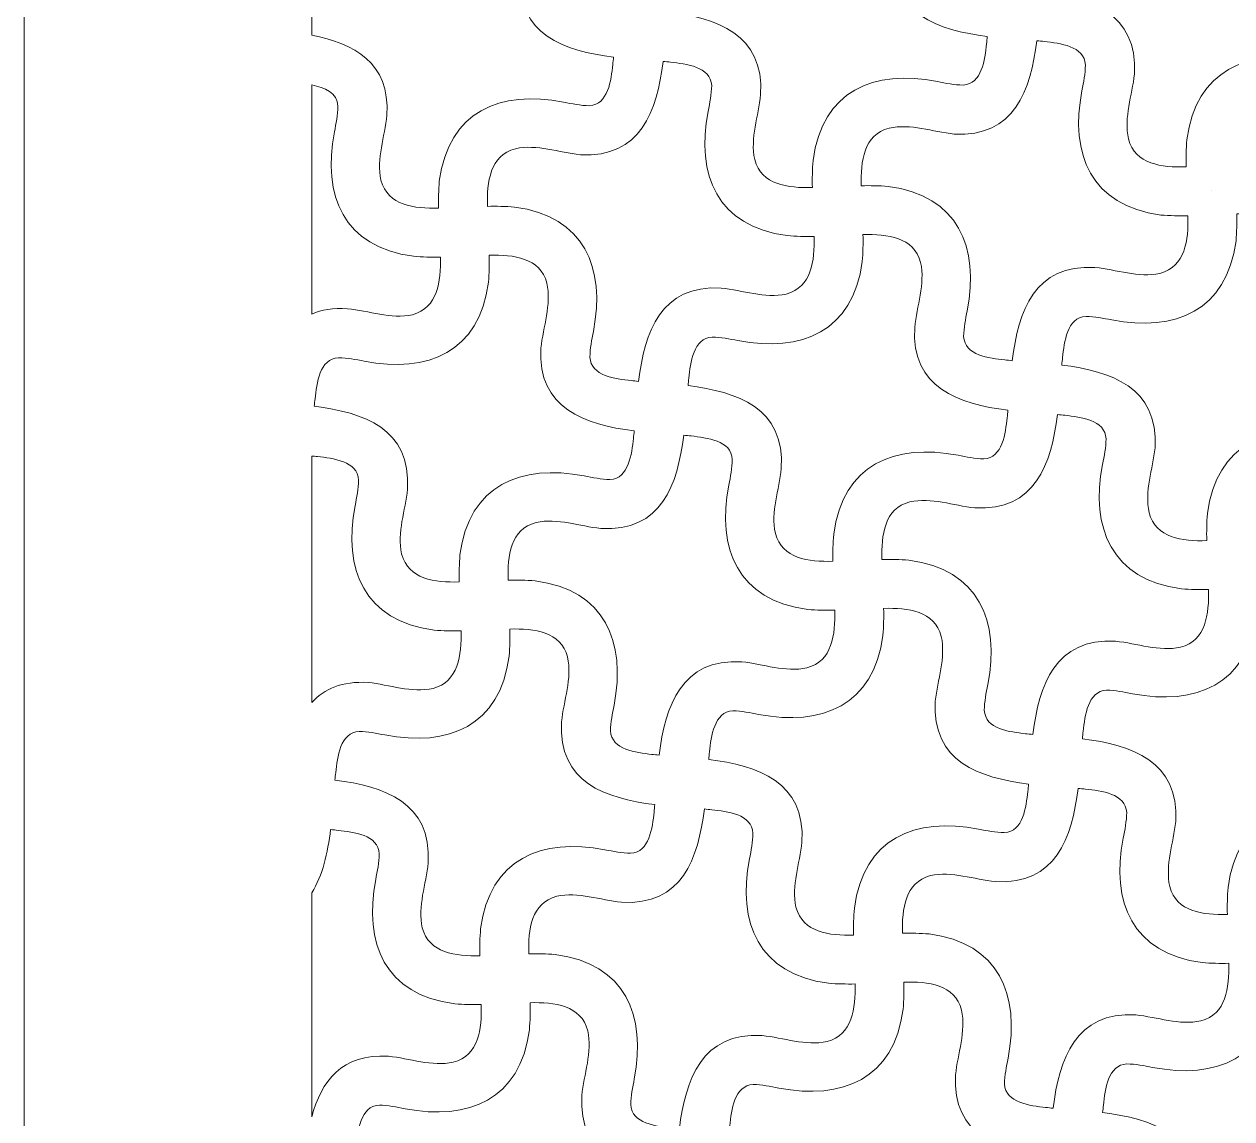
# Model space of a CAD drawing. Header units: centimetres. Extents: x -9.1 to 8.1, y -13.8 to 13.3.
# Drawn here: x 0.664 to 4.285, y -0.747 to 2.534 of the extents above; entities that cross this region are included whole.
import ezdxf

# ---------------------------------------------------------------- set-up
doc = ezdxf.new("R2010")
doc.units = ezdxf.units.CM
doc.header["$MEASUREMENT"] = 0
doc.layers.add('layer 1', color=7, linetype='Continuous')

msp = doc.modelspace()

# ---------------------------------------------------------------- linework, layer by layer
at = {"layer": 'layer 1', "color": 242, "lineweight": 9}
for points, knots in [([(8.05355, 13.32705), (5.59045, 13.32705), (3.12736, 13.32705), (0.66426, 13.32705), (0.66426, 13.32705), (0.66426, 5.09483), (0.66426, -3.13739), (0.66426, -11.36961), (0.66426, -11.36961), (0.66428, -11.36961), (0.6643, -11.36961), (0.66432, -11.36961), (0.66432, -11.36961), (0.66432, -12.16875), (0.66432, -12.96789), (0.66432, -13.76703), (0.66432, -13.76703), (0.95168, -13.76703), (1.23904, -13.76703), (1.5264, -13.76703), (1.5264, -13.76703), (1.5264, -13.64388), (1.5264, -13.52072), (1.5264, -13.39756), (1.5264, -13.39756), (1.83037, -13.39756), (2.13434, -13.39756), (2.4383, -13.39756), (2.4383, -13.39756), (2.4383, -13.15691), (2.4383, -12.91625), (2.4383, -12.67559), (2.4383, -12.67559), (2.56127, -12.67314), (2.68425, -12.67069), (2.80722, -12.66823), (2.80722, -12.66823), (2.82906, -12.7305), (2.85767, -12.78451), (2.90519, -12.83217), (2.90519, -12.83217), (2.95171, -12.87884), (2.99979, -12.90769), (3.05627, -12.92082), (3.05627, -12.92082), (3.13101, -12.9382), (3.20994, -12.93063), (3.26994, -12.87829), (3.26994, -12.87829), (3.328, -12.82762), (3.3615, -12.74648), (3.37354, -12.66908), (3.37354, -12.66908), (3.40789, -12.67255), (3.43711, -12.67175), (3.46467, -12.6678), (3.46467, -12.6678), (3.6022, -12.64812), (3.66716, -12.5611), (3.67877, -12.42988), (3.67877, -12.42988), (3.68161, -12.39772), (3.67935, -12.36598), (3.66914, -12.33803), (3.66914, -12.33803), (3.6713, -12.33857), (3.67346, -12.33911), (3.67562, -12.33965), (3.67562, -12.33965), (3.72415, -12.35643), (3.77268, -12.37321), (3.82121, -12.38999), (3.82121, -12.38999), (3.85033, -12.68736), (4.07996, -12.91889), (4.35894, -12.91889), (4.35894, -12.91889), (4.63791, -12.91889), (4.86755, -12.68736), (4.89667, -12.38999), (4.89667, -12.38999), (4.9452, -12.37321), (4.99373, -12.35643), (5.04226, -12.33965), (5.04226, -12.33965), (5.04442, -12.33911), (5.04658, -12.33857), (5.04874, -12.33803), (5.04874, -12.33803), (5.03852, -12.36598), (5.03626, -12.39772), (5.03911, -12.42988), (5.03911, -12.42988), (5.05072, -12.5611), (5.11567, -12.64812), (5.2532, -12.6678), (5.2532, -12.6678), (5.28076, -12.67175), (5.30998, -12.67255), (5.34433, -12.66908), (5.34433, -12.66908), (5.35637, -12.74648), (5.38987, -12.82762), (5.44794, -12.87829), (5.44794, -12.87829), (5.50794, -12.93063), (5.58687, -12.9382), (5.6616, -12.92082), (5.6616, -12.92082), (5.71808, -12.90769), (5.76616, -12.87884), (5.81269, -12.83217), (5.81269, -12.83217), (5.8602, -12.78451), (5.88881, -12.7305), (5.91065, -12.66823), (5.91065, -12.66823), (6.03363, -12.67069), (6.1566, -12.67314), (6.27958, -12.67559), (6.27958, -12.67559), (6.27958, -12.91625), (6.27958, -13.15691), (6.27958, -13.39756), (6.27958, -13.39756), (6.58354, -13.39756), (6.8875, -13.39756), (7.19147, -13.39756), (7.19147, -13.39756), (7.19147, -13.52072), (7.19147, -13.64388), (7.19147, -13.76703), (7.19147, -13.76703), (7.47883, -13.76703), (7.76619, -13.76703), (8.05355, -13.76703), (8.05355, -13.76703), (8.05355, -12.96789), (8.05355, -12.16875), (8.05355, -11.36961), (8.05355, -11.36961), (8.05355, -3.13739), (8.05355, 5.09483), (8.05355, 13.32705)], [0, 0, 0, 0, 0.027027, 0.027027, 0.027027, 0.027027, 0.0540541, 0.0540541, 0.0540541, 0.0540541, 0.0810811, 0.0810811, 0.0810811, 0.0810811, 0.1081081, 0.1081081, 0.1081081, 0.1081081, 0.1351351, 0.1351351, 0.1351351, 0.1351351, 0.1621622, 0.1621622, 0.1621622, 0.1621622, 0.1891892, 0.1891892, 0.1891892, 0.1891892, 0.2162162, 0.2162162, 0.2162162, 0.2162162, 0.2432432, 0.2432432, 0.2432432, 0.2432432, 0.2702703, 0.2702703, 0.2702703, 0.2702703, 0.2972973, 0.2972973, 0.2972973, 0.2972973, 0.3243243, 0.3243243, 0.3243243, 0.3243243, 0.3513514, 0.3513514, 0.3513514, 0.3513514, 0.3783784, 0.3783784, 0.3783784, 0.3783784, 0.4054054, 0.4054054, 0.4054054, 0.4054054, 0.4324324, 0.4324324, 0.4324324, 0.4324324, 0.4594595, 0.4594595, 0.4594595, 0.4594595, 0.4864865, 0.4864865, 0.4864865, 0.4864865, 0.5135135, 0.5135135, 0.5135135, 0.5135135, 0.5405405, 0.5405405, 0.5405405, 0.5405405, 0.5675676, 0.5675676, 0.5675676, 0.5675676, 0.5945946, 0.5945946, 0.5945946, 0.5945946, 0.6216216, 0.6216216, 0.6216216, 0.6216216, 0.6486486, 0.6486486, 0.6486486, 0.6486486, 0.6756757, 0.6756757, 0.6756757, 0.6756757, 0.7027027, 0.7027027, 0.7027027, 0.7027027, 0.7297297, 0.7297297, 0.7297297, 0.7297297, 0.7567568, 0.7567568, 0.7567568, 0.7567568, 0.7837838, 0.7837838, 0.7837838, 0.7837838, 0.8108108, 0.8108108, 0.8108108, 0.8108108, 0.8378378, 0.8378378, 0.8378378, 0.8378378, 0.8648649, 0.8648649, 0.8648649, 0.8648649, 0.8918919, 0.8918919, 0.8918919, 0.8918919, 0.9189189, 0.9189189, 0.9189189, 0.9189189, 0.9459459, 0.9459459, 0.9459459, 0.9459459, 1, 1, 1, 1]), ([(4.1475, 2.10669), (4.07461, 2.10499), (3.995, 2.11392), (3.97472, 2.19053), (3.97472, 2.19053), (3.96057, 2.25503), (3.98611, 2.32096), (3.99257, 2.38515), (3.99257, 2.38515), (4.00343, 2.5665), (3.86032, 2.61489), (3.71299, 2.63317), (3.71299, 2.63317), (3.7137, 2.64076), (3.71445, 2.64826), (3.71527, 2.65564), (3.71527, 2.65564), (3.7206, 2.70137), (3.72837, 2.77623), (3.78568, 2.77892), (3.78568, 2.77892), (3.81172, 2.77862), (3.83719, 2.77328), (3.86268, 2.76833), (3.86268, 2.76833), (4.05272, 2.7317), (4.20791, 2.7949), (4.2353, 3.00509), (4.2353, 3.00509), (4.23764, 3.03218), (4.23794, 3.05909), (4.23748, 3.08605), (4.23748, 3.08605), (4.31037, 3.08774), (4.38998, 3.0788), (4.41026, 3.0022), (4.41026, 3.0022), (4.42441, 2.93768), (4.39887, 2.87177), (4.39242, 2.80758), (4.39242, 2.80758), (4.38155, 2.62622), (4.52465, 2.57784), (4.67198, 2.55955), (4.67198, 2.55955), (4.67128, 2.55198), (4.67053, 2.54446), (4.6697, 2.53708), (4.6697, 2.53708), (4.66438, 2.49136), (4.6566, 2.4165), (4.5993, 2.4138), (4.5993, 2.4138), (4.57325, 2.41411), (4.54778, 2.41945), (4.5223, 2.42439), (4.5223, 2.42439), (4.33226, 2.46103), (4.17707, 2.39781), (4.14968, 2.18764), (4.14968, 2.18764), (4.14734, 2.16055), (4.14704, 2.13364), (4.1475, 2.10669)], [0, 0, 0, 0, 0.0588235, 0.0588235, 0.0588235, 0.0588235, 0.1176471, 0.1176471, 0.1176471, 0.1176471, 0.1764706, 0.1764706, 0.1764706, 0.1764706, 0.2352941, 0.2352941, 0.2352941, 0.2352941, 0.2941176, 0.2941176, 0.2941176, 0.2941176, 0.3529412, 0.3529412, 0.3529412, 0.3529412, 0.4117647, 0.4117647, 0.4117647, 0.4117647, 0.4705882, 0.4705882, 0.4705882, 0.4705882, 0.5294118, 0.5294118, 0.5294118, 0.5294118, 0.5882353, 0.5882353, 0.5882353, 0.5882353, 0.6470588, 0.6470588, 0.6470588, 0.6470588, 0.7058824, 0.7058824, 0.7058824, 0.7058824, 0.7647059, 0.7647059, 0.7647059, 0.7647059, 0.8235294, 0.8235294, 0.8235294, 0.8235294, 0.8823529, 0.8823529, 0.8823529, 0.8823529, 1, 1, 1, 1]), ([(2.59258, 2.5713), (2.59328, 2.57888), (2.59403, 2.58638), (2.59486, 2.59377), (2.59486, 2.59377), (2.60018, 2.6395), (2.60796, 2.71435), (2.66526, 2.71704), (2.66526, 2.71704), (2.69131, 2.71675), (2.71678, 2.7114), (2.74226, 2.70646), (2.74226, 2.70646), (2.93232, 2.66984), (3.08749, 2.73303), (3.11488, 2.94322), (3.11488, 2.94322), (3.11722, 2.97031), (3.11752, 2.9972), (3.11706, 3.02417), (3.11706, 3.02417), (3.18995, 3.02587), (3.26956, 3.01693), (3.28985, 2.94031), (3.28985, 2.94031), (3.30401, 2.87581), (3.27845, 2.80988), (3.272, 2.74569), (3.272, 2.74569), (3.26113, 2.56435), (3.40424, 2.51595), (3.55157, 2.49767), (3.55157, 2.49767), (3.55087, 2.49009), (3.55011, 2.48259), (3.54929, 2.4752), (3.54929, 2.4752), (3.54397, 2.42948), (3.53619, 2.35462), (3.47889, 2.35193), (3.47889, 2.35193), (3.45284, 2.35222), (3.42737, 2.35757), (3.40189, 2.36251), (3.40189, 2.36251), (3.21184, 2.39914), (3.05665, 2.33594), (3.02926, 2.12576), (3.02926, 2.12576), (3.02692, 2.09868), (3.02662, 2.07176), (3.02709, 2.04482), (3.02709, 2.04482), (2.95419, 2.04311), (2.87459, 2.05204), (2.8543, 2.12865), (2.8543, 2.12865), (2.84015, 2.19316), (2.8657, 2.25909), (2.87216, 2.32329), (2.87216, 2.32329), (2.88301, 2.50462), (2.73991, 2.55302), (2.59258, 2.5713)], [0, 0, 0, 0, 0.0588235, 0.0588235, 0.0588235, 0.0588235, 0.1176471, 0.1176471, 0.1176471, 0.1176471, 0.1764706, 0.1764706, 0.1764706, 0.1764706, 0.2352941, 0.2352941, 0.2352941, 0.2352941, 0.2941176, 0.2941176, 0.2941176, 0.2941176, 0.3529412, 0.3529412, 0.3529412, 0.3529412, 0.4117647, 0.4117647, 0.4117647, 0.4117647, 0.4705882, 0.4705882, 0.4705882, 0.4705882, 0.5294118, 0.5294118, 0.5294118, 0.5294118, 0.5882353, 0.5882353, 0.5882353, 0.5882353, 0.6470588, 0.6470588, 0.6470588, 0.6470588, 0.7058824, 0.7058824, 0.7058824, 0.7058824, 0.7647059, 0.7647059, 0.7647059, 0.7647059, 0.8235294, 0.8235294, 0.8235294, 0.8235294, 0.8823529, 0.8823529, 0.8823529, 0.8823529, 1, 1, 1, 1]), ([(1.52635, 2.65127), (1.52635, 2.6012), (1.52635, 2.55113), (1.52635, 2.50106), (1.52635, 2.50106), (1.65253, 2.47713), (1.76126, 2.42033), (1.75174, 2.26141), (1.75174, 2.26141), (1.74528, 2.19721), (1.71973, 2.13128), (1.73388, 2.06678), (1.73388, 2.06678), (1.75417, 1.99017), (1.83378, 1.98123), (1.90667, 1.98293), (1.90667, 1.98293), (1.90622, 2.00988), (1.90651, 2.03679), (1.90885, 2.06387), (1.90885, 2.06387), (1.93624, 2.27407), (2.09143, 2.33727), (2.28147, 2.30064), (2.28147, 2.30064), (2.30695, 2.29569), (2.33242, 2.29034), (2.35847, 2.29006), (2.35847, 2.29006), (2.41577, 2.29275), (2.42355, 2.36761), (2.42887, 2.41333), (2.42887, 2.41333), (2.4297, 2.42072), (2.43045, 2.42822), (2.43115, 2.43581), (2.43115, 2.43581), (2.28382, 2.45408), (2.14072, 2.50248), (2.15157, 2.68382), (2.15157, 2.68382), (2.15803, 2.74802), (2.18358, 2.81394), (2.16943, 2.87845), (2.16943, 2.87845), (2.14914, 2.95505), (2.06955, 2.96398), (1.99666, 2.96229), (1.99666, 2.96229), (1.99711, 2.93533), (1.99681, 2.90842), (1.99447, 2.88133), (1.99447, 2.88133), (1.96709, 2.67115), (1.8119, 2.60795), (1.62185, 2.64458), (1.62185, 2.64458), (1.59637, 2.64953), (1.57089, 2.65486), (1.54484, 2.65516), (1.54484, 2.65516), (1.53799, 2.65484), (1.53186, 2.65349), (1.52635, 2.65127)], [0, 0, 0, 0, 0.0588235, 0.0588235, 0.0588235, 0.0588235, 0.1176471, 0.1176471, 0.1176471, 0.1176471, 0.1764706, 0.1764706, 0.1764706, 0.1764706, 0.2352941, 0.2352941, 0.2352941, 0.2352941, 0.2941176, 0.2941176, 0.2941176, 0.2941176, 0.3529412, 0.3529412, 0.3529412, 0.3529412, 0.4117647, 0.4117647, 0.4117647, 0.4117647, 0.4705882, 0.4705882, 0.4705882, 0.4705882, 0.5294118, 0.5294118, 0.5294118, 0.5294118, 0.5882353, 0.5882353, 0.5882353, 0.5882353, 0.6470588, 0.6470588, 0.6470588, 0.6470588, 0.7058824, 0.7058824, 0.7058824, 0.7058824, 0.7647059, 0.7647059, 0.7647059, 0.7647059, 0.8235294, 0.8235294, 0.8235294, 0.8235294, 0.8823529, 0.8823529, 0.8823529, 0.8823529, 1, 1, 1, 1]), ([(3.17355, 2.0502), (3.17185, 2.12309), (3.18077, 2.2027), (3.25739, 2.223), (3.25739, 2.223), (3.32189, 2.23715), (3.38782, 2.21159), (3.45203, 2.20514), (3.45203, 2.20514), (3.63336, 2.19427), (3.68175, 2.33738), (3.70002, 2.48471), (3.70002, 2.48471), (3.70761, 2.48402), (3.71511, 2.48325), (3.7225, 2.48243), (3.7225, 2.48243), (3.76823, 2.47711), (3.84309, 2.46933), (3.84578, 2.41203), (3.84578, 2.41203), (3.84548, 2.38599), (3.84014, 2.36051), (3.8352, 2.33503), (3.8352, 2.33503), (3.79857, 2.14498), (3.86176, 1.98979), (4.07194, 1.9624), (4.07194, 1.9624), (4.09904, 1.96006), (4.12594, 1.95976), (4.1529, 1.96021), (4.1529, 1.96021), (4.1546, 1.88733), (4.14566, 1.80774), (4.06905, 1.78744), (4.06905, 1.78744), (4.00456, 1.77329), (3.93863, 1.79885), (3.87442, 1.8053), (3.87442, 1.8053), (3.69308, 1.81615), (3.6447, 1.67305), (3.62641, 1.52573), (3.62641, 1.52573), (3.61884, 1.52642), (3.61134, 1.52717), (3.60394, 1.528), (3.60394, 1.528), (3.55822, 1.53332), (3.48336, 1.54111), (3.48066, 1.5984), (3.48066, 1.5984), (3.48096, 1.62445), (3.4863, 1.64992), (3.49125, 1.6754), (3.49125, 1.6754), (3.52787, 1.86546), (3.46467, 2.02065), (3.25449, 2.04802), (3.25449, 2.04802), (3.22741, 2.05038), (3.2005, 2.05065), (3.17355, 2.0502)], [0, 0, 0, 0, 0.0588235, 0.0588235, 0.0588235, 0.0588235, 0.1176471, 0.1176471, 0.1176471, 0.1176471, 0.1764706, 0.1764706, 0.1764706, 0.1764706, 0.2352941, 0.2352941, 0.2352941, 0.2352941, 0.2941176, 0.2941176, 0.2941176, 0.2941176, 0.3529412, 0.3529412, 0.3529412, 0.3529412, 0.4117647, 0.4117647, 0.4117647, 0.4117647, 0.4705882, 0.4705882, 0.4705882, 0.4705882, 0.5294118, 0.5294118, 0.5294118, 0.5294118, 0.5882353, 0.5882353, 0.5882353, 0.5882353, 0.6470588, 0.6470588, 0.6470588, 0.6470588, 0.7058824, 0.7058824, 0.7058824, 0.7058824, 0.7647059, 0.7647059, 0.7647059, 0.7647059, 0.8235294, 0.8235294, 0.8235294, 0.8235294, 0.8823529, 0.8823529, 0.8823529, 0.8823529, 1, 1, 1, 1]), ([(2.05313, 1.98833), (2.05143, 2.06122), (2.06036, 2.14083), (2.13697, 2.16111), (2.13697, 2.16111), (2.20148, 2.17528), (2.26741, 2.14972), (2.3316, 2.14326), (2.3316, 2.14326), (2.51295, 2.1324), (2.56134, 2.27551), (2.57962, 2.42283), (2.57962, 2.42283), (2.58719, 2.42213), (2.5947, 2.42138), (2.60208, 2.42055), (2.60208, 2.42055), (2.64782, 2.41523), (2.72266, 2.40746), (2.72537, 2.35015), (2.72537, 2.35015), (2.72507, 2.32411), (2.71972, 2.29863), (2.71479, 2.27315), (2.71479, 2.27315), (2.67815, 2.08311), (2.74135, 1.92792), (2.95152, 1.90053), (2.95152, 1.90053), (2.97862, 1.89819), (3.00553, 1.89789), (3.03248, 1.89835), (3.03248, 1.89835), (3.03419, 1.82546), (3.02524, 1.74585), (2.94863, 1.72557), (2.94863, 1.72557), (2.88413, 1.71142), (2.81821, 1.73696), (2.75401, 1.74342), (2.75401, 1.74342), (2.57267, 1.75428), (2.52428, 1.61117), (2.50601, 1.46385), (2.50601, 1.46385), (2.49841, 1.46456), (2.49091, 1.4653), (2.48352, 1.46612), (2.48352, 1.46612), (2.4378, 1.47145), (2.36294, 1.47922), (2.36025, 1.53653), (2.36025, 1.53653), (2.36055, 1.56257), (2.36588, 1.58804), (2.37083, 1.61353), (2.37083, 1.61353), (2.40746, 1.80358), (2.34426, 1.95876), (2.13408, 1.98615), (2.13408, 1.98615), (2.10699, 1.98849), (2.08008, 1.98879), (2.05313, 1.98833)], [0, 0, 0, 0, 0.0588235, 0.0588235, 0.0588235, 0.0588235, 0.1176471, 0.1176471, 0.1176471, 0.1176471, 0.1764706, 0.1764706, 0.1764706, 0.1764706, 0.2352941, 0.2352941, 0.2352941, 0.2352941, 0.2941176, 0.2941176, 0.2941176, 0.2941176, 0.3529412, 0.3529412, 0.3529412, 0.3529412, 0.4117647, 0.4117647, 0.4117647, 0.4117647, 0.4705882, 0.4705882, 0.4705882, 0.4705882, 0.5294118, 0.5294118, 0.5294118, 0.5294118, 0.5882353, 0.5882353, 0.5882353, 0.5882353, 0.6470588, 0.6470588, 0.6470588, 0.6470588, 0.7058824, 0.7058824, 0.7058824, 0.7058824, 0.7647059, 0.7647059, 0.7647059, 0.7647059, 0.8235294, 0.8235294, 0.8235294, 0.8235294, 0.8823529, 0.8823529, 0.8823529, 0.8823529, 1, 1, 1, 1]), ([(1.52635, 2.35228), (1.52635, 2.12338), (1.52635, 1.89448), (1.52635, 1.66558), (1.52635, 1.66558), (1.55564, 1.67813), (1.59093, 1.68409), (1.63359, 1.68154), (1.63359, 1.68154), (1.69779, 1.67509), (1.76371, 1.64954), (1.82822, 1.66369), (1.82822, 1.66369), (1.90483, 1.68398), (1.91377, 1.76358), (1.91208, 1.83647), (1.91208, 1.83647), (1.88512, 1.83602), (1.85821, 1.8363), (1.83112, 1.83864), (1.83112, 1.83864), (1.62094, 1.86604), (1.55774, 2.02124), (1.59437, 2.21128), (1.59437, 2.21128), (1.59932, 2.23676), (1.60465, 2.26223), (1.60495, 2.28828), (1.60495, 2.28828), (1.60304, 2.32896), (1.56476, 2.34468), (1.52635, 2.35228)], [0, 0, 0, 0, 0.1111111, 0.1111111, 0.1111111, 0.1111111, 0.2222222, 0.2222222, 0.2222222, 0.2222222, 0.3333333, 0.3333333, 0.3333333, 0.3333333, 0.4444444, 0.4444444, 0.4444444, 0.4444444, 0.5555556, 0.5555556, 0.5555556, 0.5555556, 0.6666667, 0.6666667, 0.6666667, 0.6666667, 0.7777778, 0.7777778, 0.7777778, 0.7777778, 1, 1, 1, 1]), ([(4.22343, 2.03615), (4.22343, 2.03615), (4.22343, 2.03615), (4.22343, 2.03615), (4.22343, 2.03615), (4.22343, 2.03615), (4.22343, 2.03615), (4.22343, 2.03615), (4.22343, 2.03615), (4.22343, 2.03615), (4.22343, 2.03615), (4.22343, 2.03615), (4.22343, 2.03615), (4.22343, 2.03615), (4.22343, 2.03615), (4.22343, 2.03615)], [0, 0, 0, 0, 0.2, 0.2, 0.2, 0.2, 0.4, 0.4, 0.4, 0.4, 0.6, 0.6, 0.6, 0.6, 1, 1, 1, 1]), ([(4.20938, 0.98627), (4.13648, 0.98457), (4.05688, 0.99351), (4.03659, 1.07012), (4.03659, 1.07012), (4.02244, 1.13463), (4.04798, 1.20056), (4.05445, 1.26474), (4.05445, 1.26474), (4.06532, 1.44609), (3.9222, 1.49448), (3.77488, 1.51275), (3.77488, 1.51275), (3.77558, 1.52035), (3.77633, 1.52785), (3.77715, 1.53522), (3.77715, 1.53522), (3.78247, 1.58096), (3.79026, 1.65582), (3.84755, 1.65851), (3.84755, 1.65851), (3.8736, 1.65821), (3.89908, 1.65287), (3.92455, 1.64793), (3.92455, 1.64793), (4.1146, 1.6113), (4.2698, 1.6745), (4.29718, 1.88468), (4.29718, 1.88468), (4.29952, 1.91176), (4.29981, 1.93867), (4.29935, 1.96564), (4.29935, 1.96564), (4.37224, 1.96733), (4.45186, 1.95839), (4.47214, 1.88177), (4.47214, 1.88177), (4.4863, 1.81728), (4.46074, 1.75135), (4.45429, 1.68715), (4.45429, 1.68715), (4.44342, 1.50581), (4.58653, 1.45742), (4.73386, 1.43914), (4.73386, 1.43914), (4.73315, 1.43155), (4.73242, 1.42405), (4.73158, 1.41667), (4.73158, 1.41667), (4.72626, 1.37094), (4.71848, 1.29608), (4.66118, 1.29339), (4.66118, 1.29339), (4.63514, 1.29369), (4.60966, 1.29904), (4.58417, 1.30397), (4.58417, 1.30397), (4.39413, 1.3406), (4.23894, 1.2774), (4.21155, 1.06722), (4.21155, 1.06722), (4.20921, 1.04013), (4.20891, 1.01322), (4.20938, 0.98627)], [0, 0, 0, 0, 0.0588235, 0.0588235, 0.0588235, 0.0588235, 0.1176471, 0.1176471, 0.1176471, 0.1176471, 0.1764706, 0.1764706, 0.1764706, 0.1764706, 0.2352941, 0.2352941, 0.2352941, 0.2352941, 0.2941176, 0.2941176, 0.2941176, 0.2941176, 0.3529412, 0.3529412, 0.3529412, 0.3529412, 0.4117647, 0.4117647, 0.4117647, 0.4117647, 0.4705882, 0.4705882, 0.4705882, 0.4705882, 0.5294118, 0.5294118, 0.5294118, 0.5294118, 0.5882353, 0.5882353, 0.5882353, 0.5882353, 0.6470588, 0.6470588, 0.6470588, 0.6470588, 0.7058824, 0.7058824, 0.7058824, 0.7058824, 0.7647059, 0.7647059, 0.7647059, 0.7647059, 0.8235294, 0.8235294, 0.8235294, 0.8235294, 0.8823529, 0.8823529, 0.8823529, 0.8823529, 1, 1, 1, 1]), ([(3.08896, 0.92439), (3.01607, 0.92268), (2.93647, 0.93163), (2.91617, 1.00824), (2.91617, 1.00824), (2.90204, 1.07274), (2.92757, 1.13867), (2.93403, 1.20286), (2.93403, 1.20286), (2.9449, 1.38421), (2.80178, 1.4326), (2.65447, 1.45088), (2.65447, 1.45088), (2.65517, 1.45846), (2.65591, 1.46596), (2.65673, 1.47335), (2.65673, 1.47335), (2.66205, 1.51908), (2.66984, 1.59394), (2.72713, 1.59663), (2.72713, 1.59663), (2.75319, 1.59633), (2.77866, 1.59099), (2.80415, 1.58604), (2.80415, 1.58604), (2.99419, 1.54942), (3.14938, 1.61261), (3.17677, 1.8228), (3.17677, 1.8228), (3.17911, 1.84989), (3.1794, 1.8768), (3.17895, 1.90375), (3.17895, 1.90375), (3.25184, 1.90545), (3.33143, 1.89651), (3.35173, 1.8199), (3.35173, 1.8199), (3.36588, 1.7554), (3.34034, 1.68948), (3.33388, 1.62527), (3.33388, 1.62527), (3.32301, 1.44393), (3.46611, 1.39554), (3.61344, 1.37726), (3.61344, 1.37726), (3.61275, 1.36968), (3.61199, 1.36218), (3.61116, 1.35479), (3.61116, 1.35479), (3.60585, 1.30907), (3.59808, 1.23421), (3.54076, 1.23152), (3.54076, 1.23152), (3.51473, 1.23182), (3.48925, 1.23715), (3.46376, 1.2421), (3.46376, 1.2421), (3.27372, 1.27872), (3.11854, 1.21552), (3.09114, 1.00535), (3.09114, 1.00535), (3.0888, 0.97826), (3.08851, 0.95135), (3.08896, 0.92439)], [0, 0, 0, 0, 0.0588235, 0.0588235, 0.0588235, 0.0588235, 0.1176471, 0.1176471, 0.1176471, 0.1176471, 0.1764706, 0.1764706, 0.1764706, 0.1764706, 0.2352941, 0.2352941, 0.2352941, 0.2352941, 0.2941176, 0.2941176, 0.2941176, 0.2941176, 0.3529412, 0.3529412, 0.3529412, 0.3529412, 0.4117647, 0.4117647, 0.4117647, 0.4117647, 0.4705882, 0.4705882, 0.4705882, 0.4705882, 0.5294118, 0.5294118, 0.5294118, 0.5294118, 0.5882353, 0.5882353, 0.5882353, 0.5882353, 0.6470588, 0.6470588, 0.6470588, 0.6470588, 0.7058824, 0.7058824, 0.7058824, 0.7058824, 0.7647059, 0.7647059, 0.7647059, 0.7647059, 0.8235294, 0.8235294, 0.8235294, 0.8235294, 0.8823529, 0.8823529, 0.8823529, 0.8823529, 1, 1, 1, 1]), ([(1.96854, 0.86251), (1.89566, 0.86081), (1.81606, 0.86975), (1.79576, 0.94636), (1.79576, 0.94636), (1.78161, 1.01087), (1.80715, 1.0768), (1.81362, 1.14099), (1.81362, 1.14099), (1.82447, 1.32234), (1.68136, 1.37073), (1.53405, 1.389), (1.53405, 1.389), (1.53474, 1.39659), (1.53549, 1.40409), (1.53632, 1.41148), (1.53632, 1.41148), (1.54164, 1.45721), (1.54941, 1.53206), (1.60672, 1.53476), (1.60672, 1.53476), (1.63276, 1.53446), (1.65824, 1.52911), (1.68372, 1.52417), (1.68372, 1.52417), (1.87376, 1.48754), (2.02895, 1.55074), (2.05635, 1.76093), (2.05635, 1.76093), (2.05869, 1.78802), (2.05898, 1.81491), (2.05853, 1.84188), (2.05853, 1.84188), (2.13142, 1.84357), (2.21102, 1.83464), (2.23132, 1.75802), (2.23132, 1.75802), (2.24547, 1.69352), (2.21992, 1.6276), (2.21346, 1.5634), (2.21346, 1.5634), (2.2026, 1.38206), (2.34571, 1.33367), (2.49302, 1.31539), (2.49302, 1.31539), (2.49234, 1.3078), (2.49157, 1.3003), (2.49076, 1.29291), (2.49076, 1.29291), (2.48544, 1.24719), (2.47765, 1.17233), (2.42034, 1.16964), (2.42034, 1.16964), (2.39431, 1.16993), (2.36884, 1.17528), (2.34334, 1.18022), (2.34334, 1.18022), (2.15331, 1.21685), (1.99811, 1.15365), (1.97072, 0.94347), (1.97072, 0.94347), (1.96838, 0.91637), (1.96809, 0.88946), (1.96854, 0.86251)], [0, 0, 0, 0, 0.0588235, 0.0588235, 0.0588235, 0.0588235, 0.1176471, 0.1176471, 0.1176471, 0.1176471, 0.1764706, 0.1764706, 0.1764706, 0.1764706, 0.2352941, 0.2352941, 0.2352941, 0.2352941, 0.2941176, 0.2941176, 0.2941176, 0.2941176, 0.3529412, 0.3529412, 0.3529412, 0.3529412, 0.4117647, 0.4117647, 0.4117647, 0.4117647, 0.4705882, 0.4705882, 0.4705882, 0.4705882, 0.5294118, 0.5294118, 0.5294118, 0.5294118, 0.5882353, 0.5882353, 0.5882353, 0.5882353, 0.6470588, 0.6470588, 0.6470588, 0.6470588, 0.7058824, 0.7058824, 0.7058824, 0.7058824, 0.7647059, 0.7647059, 0.7647059, 0.7647059, 0.8235294, 0.8235294, 0.8235294, 0.8235294, 0.8823529, 0.8823529, 0.8823529, 0.8823529, 1, 1, 1, 1]), ([(3.68829, 0.40532), (3.6807, 0.406), (3.6732, 0.40676), (3.66581, 0.40758), (3.66581, 0.40758), (3.62009, 0.4129), (3.54523, 0.42068), (3.54254, 0.47798), (3.54254, 0.47798), (3.54284, 0.50403), (3.54819, 0.5295), (3.55313, 0.55499), (3.55313, 0.55499), (3.58975, 0.74503), (3.52655, 0.90022), (3.31637, 0.92762), (3.31637, 0.92762), (3.28928, 0.92996), (3.26237, 0.93024), (3.23542, 0.9298), (3.23542, 0.9298), (3.23373, 1.00268), (3.24265, 1.0823), (3.31926, 1.10258), (3.31926, 1.10258), (3.38376, 1.11673), (3.4497, 1.09119), (3.5139, 1.08473), (3.5139, 1.08473), (3.69524, 1.07387), (3.74362, 1.21698), (3.76191, 1.36429), (3.76191, 1.36429), (3.7695, 1.3636), (3.777, 1.36284), (3.78439, 1.36202), (3.78439, 1.36202), (3.83011, 1.3567), (3.90497, 1.34891), (3.90766, 1.29161), (3.90766, 1.29161), (3.90736, 1.26558), (3.90202, 1.24011), (3.89708, 1.21461), (3.89708, 1.21461), (3.86045, 1.02457), (3.92365, 0.86938), (4.13383, 0.84199), (4.13383, 0.84199), (4.16091, 0.83965), (4.18782, 0.83936), (4.21477, 0.8398), (4.21477, 0.8398), (4.21648, 0.76692), (4.20753, 0.68731), (4.13092, 0.66702), (4.13092, 0.66702), (4.06642, 0.65287), (4.0005, 0.67842), (3.93631, 0.68488), (3.93631, 0.68488), (3.75496, 0.69574), (3.70657, 0.55263), (3.68829, 0.40532)], [0, 0, 0, 0, 0.0588235, 0.0588235, 0.0588235, 0.0588235, 0.1176471, 0.1176471, 0.1176471, 0.1176471, 0.1764706, 0.1764706, 0.1764706, 0.1764706, 0.2352941, 0.2352941, 0.2352941, 0.2352941, 0.2941176, 0.2941176, 0.2941176, 0.2941176, 0.3529412, 0.3529412, 0.3529412, 0.3529412, 0.4117647, 0.4117647, 0.4117647, 0.4117647, 0.4705882, 0.4705882, 0.4705882, 0.4705882, 0.5294118, 0.5294118, 0.5294118, 0.5294118, 0.5882353, 0.5882353, 0.5882353, 0.5882353, 0.6470588, 0.6470588, 0.6470588, 0.6470588, 0.7058824, 0.7058824, 0.7058824, 0.7058824, 0.7647059, 0.7647059, 0.7647059, 0.7647059, 0.8235294, 0.8235294, 0.8235294, 0.8235294, 0.8823529, 0.8823529, 0.8823529, 0.8823529, 1, 1, 1, 1]), ([(2.11501, 0.86791), (2.1133, 0.9408), (2.12225, 1.02041), (2.19886, 1.0407), (2.19886, 1.0407), (2.26336, 1.05486), (2.32928, 1.0293), (2.39348, 1.02285), (2.39348, 1.02285), (2.57482, 1.01198), (2.62321, 1.15509), (2.64149, 1.30242), (2.64149, 1.30242), (2.64908, 1.30172), (2.65658, 1.30096), (2.66396, 1.30014), (2.66396, 1.30014), (2.70969, 1.29482), (2.78455, 1.28704), (2.78724, 1.22974), (2.78724, 1.22974), (2.78694, 1.2037), (2.78161, 1.17822), (2.77666, 1.15274), (2.77666, 1.15274), (2.74003, 0.96269), (2.80323, 0.8075), (3.01341, 0.78012), (3.01341, 0.78012), (3.0405, 0.77777), (3.06742, 0.77747), (3.09437, 0.77792), (3.09437, 0.77792), (3.09606, 0.70504), (3.08712, 0.62544), (3.01051, 0.60515), (3.01051, 0.60515), (2.946, 0.591), (2.88008, 0.61655), (2.81589, 0.62301), (2.81589, 0.62301), (2.63454, 0.63386), (2.58616, 0.49076), (2.56787, 0.34344), (2.56787, 0.34344), (2.56028, 0.34413), (2.55278, 0.34488), (2.54541, 0.34571), (2.54541, 0.34571), (2.49967, 0.35103), (2.42481, 0.35882), (2.42212, 0.41611), (2.42212, 0.41611), (2.42242, 0.44216), (2.42777, 0.46763), (2.4327, 0.49311), (2.4327, 0.49311), (2.46933, 0.68317), (2.40613, 0.83836), (2.19595, 0.86573), (2.19595, 0.86573), (2.16887, 0.86807), (2.14196, 0.86837), (2.11501, 0.86791)], [0, 0, 0, 0, 0.0588235, 0.0588235, 0.0588235, 0.0588235, 0.1176471, 0.1176471, 0.1176471, 0.1176471, 0.1764706, 0.1764706, 0.1764706, 0.1764706, 0.2352941, 0.2352941, 0.2352941, 0.2352941, 0.2941176, 0.2941176, 0.2941176, 0.2941176, 0.3529412, 0.3529412, 0.3529412, 0.3529412, 0.4117647, 0.4117647, 0.4117647, 0.4117647, 0.4705882, 0.4705882, 0.4705882, 0.4705882, 0.5294118, 0.5294118, 0.5294118, 0.5294118, 0.5882353, 0.5882353, 0.5882353, 0.5882353, 0.6470588, 0.6470588, 0.6470588, 0.6470588, 0.7058824, 0.7058824, 0.7058824, 0.7058824, 0.7647059, 0.7647059, 0.7647059, 0.7647059, 0.8235294, 0.8235294, 0.8235294, 0.8235294, 0.8823529, 0.8823529, 0.8823529, 0.8823529, 1, 1, 1, 1]), ([(1.52635, 1.24004), (1.52635, 0.99362), (1.52635, 0.74719), (1.52635, 0.50076), (1.52635, 0.50076), (1.56337, 0.54165), (1.61695, 0.56583), (1.69547, 0.56112), (1.69547, 0.56112), (1.75967, 0.55467), (1.8256, 0.52911), (1.8901, 0.54328), (1.8901, 0.54328), (1.9667, 0.56356), (1.97564, 0.64317), (1.97394, 0.71606), (1.97394, 0.71606), (1.94699, 0.7156), (1.92008, 0.71589), (1.893, 0.71824), (1.893, 0.71824), (1.6828, 0.74563), (1.61962, 0.90082), (1.65624, 1.09086), (1.65624, 1.09086), (1.66118, 1.11635), (1.66653, 1.14182), (1.66683, 1.16786), (1.66683, 1.16786), (1.66413, 1.22517), (1.58927, 1.23294), (1.54355, 1.23826), (1.54355, 1.23826), (1.53787, 1.2389), (1.53213, 1.23949), (1.52635, 1.24004)], [0, 0, 0, 0, 0.1, 0.1, 0.1, 0.1, 0.2, 0.2, 0.2, 0.2, 0.3, 0.3, 0.3, 0.3, 0.4, 0.4, 0.4, 0.4, 0.5, 0.5, 0.5, 0.5, 0.6, 0.6, 0.6, 0.6, 0.7, 0.7, 0.7, 0.7, 0.8, 0.8, 0.8, 0.8, 1, 1, 1, 1]), ([(4.27125, -0.13415), (4.19836, -0.13584), (4.11876, -0.1269), (4.09846, -0.05029), (4.09846, -0.05029), (4.08431, 0.0142), (4.10987, 0.08013), (4.11632, 0.14432), (4.11632, 0.14432), (4.12719, 0.32567), (3.98407, 0.37406), (3.83675, 0.39234), (3.83675, 0.39234), (3.83744, 0.39993), (3.83819, 0.40742), (3.83902, 0.41481), (3.83902, 0.41481), (3.84434, 0.46054), (3.85213, 0.5354), (3.90942, 0.53809), (3.90942, 0.53809), (3.93548, 0.53779), (3.96095, 0.53246), (3.98642, 0.5275), (3.98642, 0.5275), (4.17648, 0.49088), (4.33167, 0.55407), (4.35906, 0.76426), (4.35906, 0.76426), (4.3614, 0.79135), (4.36169, 0.81826), (4.36124, 0.84522), (4.36124, 0.84522), (4.43412, 0.84691), (4.51372, 0.83797), (4.53402, 0.76137), (4.53402, 0.76137), (4.54816, 0.69687), (4.52261, 0.63093), (4.51616, 0.56674), (4.51616, 0.56674), (4.5053, 0.38539), (4.64842, 0.33701), (4.79573, 0.31872), (4.79573, 0.31872), (4.79503, 0.31113), (4.79428, 0.30363), (4.79346, 0.29626), (4.79346, 0.29626), (4.78814, 0.25053), (4.78035, 0.17567), (4.72305, 0.17297), (4.72305, 0.17297), (4.697, 0.17327), (4.67153, 0.17861), (4.64605, 0.18355), (4.64605, 0.18355), (4.45601, 0.22018), (4.30081, 0.15698), (4.27343, -0.0532), (4.27343, -0.0532), (4.27109, -0.08028), (4.2708, -0.10719), (4.27125, -0.13415)], [0, 0, 0, 0, 0.0588235, 0.0588235, 0.0588235, 0.0588235, 0.1176471, 0.1176471, 0.1176471, 0.1176471, 0.1764706, 0.1764706, 0.1764706, 0.1764706, 0.2352941, 0.2352941, 0.2352941, 0.2352941, 0.2941176, 0.2941176, 0.2941176, 0.2941176, 0.3529412, 0.3529412, 0.3529412, 0.3529412, 0.4117647, 0.4117647, 0.4117647, 0.4117647, 0.4705882, 0.4705882, 0.4705882, 0.4705882, 0.5294118, 0.5294118, 0.5294118, 0.5294118, 0.5882353, 0.5882353, 0.5882353, 0.5882353, 0.6470588, 0.6470588, 0.6470588, 0.6470588, 0.7058824, 0.7058824, 0.7058824, 0.7058824, 0.7647059, 0.7647059, 0.7647059, 0.7647059, 0.8235294, 0.8235294, 0.8235294, 0.8235294, 0.8823529, 0.8823529, 0.8823529, 0.8823529, 1, 1, 1, 1]), ([(3.24082, 0.78333), (3.31371, 0.78502), (3.39331, 0.7761), (3.41361, 0.69948), (3.41361, 0.69948), (3.42776, 0.63498), (3.40221, 0.56905), (3.39575, 0.50486), (3.39575, 0.50486), (3.38489, 0.32352), (3.528, 0.27513), (3.67531, 0.25685), (3.67531, 0.25685), (3.67463, 0.24926), (3.67387, 0.24176), (3.67305, 0.23437), (3.67305, 0.23437), (3.66773, 0.18865), (3.65994, 0.11379), (3.60265, 0.1111), (3.60265, 0.1111), (3.5766, 0.1114), (3.55113, 0.11673), (3.52565, 0.12168), (3.52565, 0.12168), (3.33559, 0.15831), (3.18041, 0.09511), (3.15301, -0.11507), (3.15301, -0.11507), (3.15067, -0.14216), (3.15038, -0.16907), (3.15083, -0.19602), (3.15083, -0.19602), (3.07795, -0.19772), (2.99835, -0.18879), (2.97805, -0.11218), (2.97805, -0.11218), (2.9639, -0.04767), (2.98944, 0.01826), (2.9959, 0.08245), (2.9959, 0.08245), (3.00676, 0.2638), (2.86365, 0.31219), (2.71634, 0.33046), (2.71634, 0.33046), (2.71704, 0.33806), (2.71779, 0.34556), (2.71861, 0.35293), (2.71861, 0.35293), (2.72393, 0.39865), (2.73172, 0.47353), (2.78902, 0.47621), (2.78902, 0.47621), (2.81505, 0.47592), (2.84053, 0.47058), (2.86602, 0.46564), (2.86602, 0.46564), (3.05606, 0.42901), (3.21124, 0.49221), (3.23864, 0.70239), (3.23864, 0.70239), (3.24098, 0.72947), (3.24127, 0.75639), (3.24082, 0.78333)], [0, 0, 0, 0, 0.0588235, 0.0588235, 0.0588235, 0.0588235, 0.1176471, 0.1176471, 0.1176471, 0.1176471, 0.1764706, 0.1764706, 0.1764706, 0.1764706, 0.2352941, 0.2352941, 0.2352941, 0.2352941, 0.2941176, 0.2941176, 0.2941176, 0.2941176, 0.3529412, 0.3529412, 0.3529412, 0.3529412, 0.4117647, 0.4117647, 0.4117647, 0.4117647, 0.4705882, 0.4705882, 0.4705882, 0.4705882, 0.5294118, 0.5294118, 0.5294118, 0.5294118, 0.5882353, 0.5882353, 0.5882353, 0.5882353, 0.6470588, 0.6470588, 0.6470588, 0.6470588, 0.7058824, 0.7058824, 0.7058824, 0.7058824, 0.7647059, 0.7647059, 0.7647059, 0.7647059, 0.8235294, 0.8235294, 0.8235294, 0.8235294, 0.8823529, 0.8823529, 0.8823529, 0.8823529, 1, 1, 1, 1]), ([(2.03043, -0.25789), (1.95754, -0.25959), (1.87793, -0.25066), (1.85764, -0.17405), (1.85764, -0.17405), (1.84348, -0.10955), (1.86904, -0.04362), (1.87549, 0.02057), (1.87549, 0.02057), (1.88636, 0.20191), (1.74324, 0.25031), (1.59592, 0.26858), (1.59592, 0.26858), (1.59661, 0.27617), (1.59738, 0.28367), (1.5982, 0.29106), (1.5982, 0.29106), (1.60352, 0.33679), (1.6113, 0.41165), (1.6686, 0.41434), (1.6686, 0.41434), (1.69464, 0.41404), (1.72011, 0.4087), (1.74561, 0.40376), (1.74561, 0.40376), (1.93565, 0.36712), (2.09083, 0.43032), (2.11823, 0.6405), (2.11823, 0.6405), (2.12057, 0.6676), (2.12087, 0.6945), (2.1204, 0.72146), (2.1204, 0.72146), (2.1933, 0.72316), (2.27289, 0.71422), (2.29319, 0.63761), (2.29319, 0.63761), (2.30734, 0.57311), (2.28179, 0.50719), (2.27533, 0.44298), (2.27533, 0.44298), (2.26448, 0.26165), (2.40758, 0.21325), (2.5549, 0.19498), (2.5549, 0.19498), (2.55421, 0.18739), (2.55346, 0.17989), (2.55263, 0.1725), (2.55263, 0.1725), (2.54731, 0.12678), (2.53952, 0.05192), (2.48223, 0.04923), (2.48223, 0.04923), (2.45618, 0.04951), (2.43071, 0.05486), (2.40523, 0.05981), (2.40523, 0.05981), (2.21518, 0.09644), (2.06, 0.03323), (2.0326, -0.17694), (2.0326, -0.17694), (2.03025, -0.20403), (2.02997, -0.23094), (2.03043, -0.25789)], [0, 0, 0, 0, 0.0588235, 0.0588235, 0.0588235, 0.0588235, 0.1176471, 0.1176471, 0.1176471, 0.1176471, 0.1764706, 0.1764706, 0.1764706, 0.1764706, 0.2352941, 0.2352941, 0.2352941, 0.2352941, 0.2941176, 0.2941176, 0.2941176, 0.2941176, 0.3529412, 0.3529412, 0.3529412, 0.3529412, 0.4117647, 0.4117647, 0.4117647, 0.4117647, 0.4705882, 0.4705882, 0.4705882, 0.4705882, 0.5294118, 0.5294118, 0.5294118, 0.5294118, 0.5882353, 0.5882353, 0.5882353, 0.5882353, 0.6470588, 0.6470588, 0.6470588, 0.6470588, 0.7058824, 0.7058824, 0.7058824, 0.7058824, 0.7647059, 0.7647059, 0.7647059, 0.7647059, 0.8235294, 0.8235294, 0.8235294, 0.8235294, 0.8823529, 0.8823529, 0.8823529, 0.8823529, 1, 1, 1, 1]), ([(3.29728, -0.19036), (3.29562, -0.11754), (3.30462, -0.03811), (3.38115, -0.01783), (3.38115, -0.01783), (3.44565, -0.00369), (3.51157, -0.02924), (3.57577, -0.03569), (3.57577, -0.03569), (3.75711, -0.04656), (3.80551, 0.09656), (3.82378, 0.24388), (3.82378, 0.24388), (3.83137, 0.24317), (3.83887, 0.24244), (3.84626, 0.24161), (3.84626, 0.24161), (3.89198, 0.23629), (3.96684, 0.2285), (3.96953, 0.17121), (3.96953, 0.17121), (3.96923, 0.14515), (3.9639, 0.11968), (3.95895, 0.09419), (3.95895, 0.09419), (3.92232, -0.09585), (3.98552, -0.25104), (4.1957, -0.27843), (4.1957, -0.27843), (4.22239, -0.28073), (4.2489, -0.28104), (4.27544, -0.28062), (4.27544, -0.28062), (4.27712, -0.35345), (4.26811, -0.43288), (4.19159, -0.45314), (4.19159, -0.45314), (4.12709, -0.46729), (4.06116, -0.44175), (3.99697, -0.4353), (3.99697, -0.4353), (3.81562, -0.42443), (3.76723, -0.56755), (3.74896, -0.71486), (3.74896, -0.71486), (3.74137, -0.71416), (3.73387, -0.71341), (3.72648, -0.71259), (3.72648, -0.71259), (3.68076, -0.70727), (3.60589, -0.69948), (3.60321, -0.64219), (3.60321, -0.64219), (3.6035, -0.61613), (3.60884, -0.59066), (3.61378, -0.56518), (3.61378, -0.56518), (3.65041, -0.37514), (3.58722, -0.21995), (3.37703, -0.19256), (3.37703, -0.19256), (3.35034, -0.19026), (3.32383, -0.18993), (3.29728, -0.19036)], [0, 0, 0, 0, 0.0588235, 0.0588235, 0.0588235, 0.0588235, 0.1176471, 0.1176471, 0.1176471, 0.1176471, 0.1764706, 0.1764706, 0.1764706, 0.1764706, 0.2352941, 0.2352941, 0.2352941, 0.2352941, 0.2941176, 0.2941176, 0.2941176, 0.2941176, 0.3529412, 0.3529412, 0.3529412, 0.3529412, 0.4117647, 0.4117647, 0.4117647, 0.4117647, 0.4705882, 0.4705882, 0.4705882, 0.4705882, 0.5294118, 0.5294118, 0.5294118, 0.5294118, 0.5882353, 0.5882353, 0.5882353, 0.5882353, 0.6470588, 0.6470588, 0.6470588, 0.6470588, 0.7058824, 0.7058824, 0.7058824, 0.7058824, 0.7647059, 0.7647059, 0.7647059, 0.7647059, 0.8235294, 0.8235294, 0.8235294, 0.8235294, 0.8823529, 0.8823529, 0.8823529, 0.8823529, 1, 1, 1, 1]), ([(2.17687, -0.25223), (2.1752, -0.17941), (2.18421, -0.09998), (2.26073, -0.07972), (2.26073, -0.07972), (2.32522, -0.06556), (2.39115, -0.09111), (2.45536, -0.09756), (2.45536, -0.09756), (2.6367, -0.10843), (2.6851, 0.03467), (2.70337, 0.182), (2.70337, 0.182), (2.71095, 0.1813), (2.71846, 0.18055), (2.72584, 0.17972), (2.72584, 0.17972), (2.77156, 0.1744), (2.84642, 0.16662), (2.84912, 0.10932), (2.84912, 0.10932), (2.84882, 0.08329), (2.84348, 0.0578), (2.83853, 0.03232), (2.83853, 0.03232), (2.80191, -0.15772), (2.86511, -0.31291), (3.07528, -0.3403), (3.07528, -0.3403), (3.10197, -0.3426), (3.12848, -0.34292), (3.15503, -0.3425), (3.15503, -0.3425), (3.15671, -0.41532), (3.14769, -0.49477), (3.07118, -0.51501), (3.07118, -0.51501), (3.00667, -0.52918), (2.94076, -0.50363), (2.87655, -0.49717), (2.87655, -0.49717), (2.69521, -0.4863), (2.64681, -0.62942), (2.62853, -0.77674), (2.62853, -0.77674), (2.62096, -0.77603), (2.61345, -0.7753), (2.60607, -0.77446), (2.60607, -0.77446), (2.56033, -0.76915), (2.48547, -0.76136), (2.48279, -0.70407), (2.48279, -0.70407), (2.48308, -0.67802), (2.48843, -0.65254), (2.49336, -0.62705), (2.49336, -0.62705), (2.53, -0.43701), (2.4668, -0.28182), (2.25662, -0.25443), (2.25662, -0.25443), (2.22994, -0.25213), (2.20342, -0.2518), (2.17687, -0.25223)], [0, 0, 0, 0, 0.0588235, 0.0588235, 0.0588235, 0.0588235, 0.1176471, 0.1176471, 0.1176471, 0.1176471, 0.1764706, 0.1764706, 0.1764706, 0.1764706, 0.2352941, 0.2352941, 0.2352941, 0.2352941, 0.2941176, 0.2941176, 0.2941176, 0.2941176, 0.3529412, 0.3529412, 0.3529412, 0.3529412, 0.4117647, 0.4117647, 0.4117647, 0.4117647, 0.4705882, 0.4705882, 0.4705882, 0.4705882, 0.5294118, 0.5294118, 0.5294118, 0.5294118, 0.5882353, 0.5882353, 0.5882353, 0.5882353, 0.6470588, 0.6470588, 0.6470588, 0.6470588, 0.7058824, 0.7058824, 0.7058824, 0.7058824, 0.7647059, 0.7647059, 0.7647059, 0.7647059, 0.8235294, 0.8235294, 0.8235294, 0.8235294, 0.8823529, 0.8823529, 0.8823529, 0.8823529, 1, 1, 1, 1]), ([(1.52635, -0.06956), (1.52635, -0.29339), (1.52635, -0.51723), (1.52635, -0.74106), (1.52635, -0.74106), (1.5551, -0.63445), (1.6158, -0.55064), (1.75614, -0.55904), (1.75614, -0.55904), (1.82033, -0.56551), (1.88626, -0.59105), (1.95076, -0.5769), (1.95076, -0.5769), (2.02727, -0.55664), (2.03629, -0.4772), (2.03461, -0.40438), (2.03461, -0.40438), (2.00807, -0.40479), (1.98155, -0.40449), (1.95487, -0.40217), (1.95487, -0.40217), (1.74469, -0.37479), (1.68149, -0.2196), (1.71812, -0.02955), (1.71812, -0.02955), (1.72306, -0.00407), (1.72841, 0.0214), (1.7287, 0.04745), (1.7287, 0.04745), (1.72601, 0.10475), (1.65115, 0.11253), (1.60543, 0.11785), (1.60543, 0.11785), (1.59804, 0.11868), (1.59054, 0.11943), (1.58295, 0.12013), (1.58295, 0.12013), (1.57433, 0.05074), (1.55904, -0.01769), (1.52635, -0.06956)], [0, 0, 0, 0, 0.0909091, 0.0909091, 0.0909091, 0.0909091, 0.1818182, 0.1818182, 0.1818182, 0.1818182, 0.2727273, 0.2727273, 0.2727273, 0.2727273, 0.3636364, 0.3636364, 0.3636364, 0.3636364, 0.4545455, 0.4545455, 0.4545455, 0.4545455, 0.5454545, 0.5454545, 0.5454545, 0.5454545, 0.6363636, 0.6363636, 0.6363636, 0.6363636, 0.7272727, 0.7272727, 0.7272727, 0.7272727, 0.8181818, 0.8181818, 0.8181818, 0.8181818, 1, 1, 1, 1]), ([(4.33192, -1.25432), (4.25903, -1.25602), (4.17942, -1.24708), (4.15913, -1.17047), (4.15913, -1.17047), (4.14498, -1.10597), (4.17053, -1.04003), (4.17698, -0.97584), (4.17698, -0.97584), (4.18785, -0.7945), (4.04474, -0.74612), (3.89741, -0.72783), (3.89741, -0.72783), (3.89812, -0.72025), (3.89887, -0.71275), (3.89969, -0.70536), (3.89969, -0.70536), (3.90502, -0.65962), (3.91279, -0.58478), (3.97009, -0.58209), (3.97009, -0.58209), (3.99614, -0.58239), (4.02161, -0.58772), (4.0471, -0.59267), (4.0471, -0.59267), (4.23715, -0.6293), (4.39233, -0.56609), (4.41972, -0.35592), (4.41972, -0.35592), (4.42206, -0.32883), (4.42236, -0.30192), (4.42191, -0.27497), (4.42191, -0.27497), (4.4948, -0.27327), (4.57439, -0.2822), (4.59468, -0.35881), (4.59468, -0.35881), (4.60883, -0.42331), (4.58329, -0.48924), (4.57684, -0.55343), (4.57684, -0.55343), (4.56597, -0.73478), (4.70907, -0.78317), (4.8564, -0.80144), (4.8564, -0.80144), (4.8557, -0.80904), (4.85495, -0.81654), (4.85412, -0.82392), (4.85412, -0.82392), (4.8488, -0.86965), (4.84102, -0.94451), (4.78372, -0.94719), (4.78372, -0.94719), (4.75767, -0.9469), (4.7322, -0.94156), (4.70672, -0.93662), (4.70672, -0.93662), (4.51668, -0.89999), (4.36149, -0.96318), (4.3341, -1.17337), (4.3341, -1.17337), (4.33176, -1.20046), (4.33147, -1.22737), (4.33192, -1.25432)], [0, 0, 0, 0, 0.0588235, 0.0588235, 0.0588235, 0.0588235, 0.1176471, 0.1176471, 0.1176471, 0.1176471, 0.1764706, 0.1764706, 0.1764706, 0.1764706, 0.2352941, 0.2352941, 0.2352941, 0.2352941, 0.2941176, 0.2941176, 0.2941176, 0.2941176, 0.3529412, 0.3529412, 0.3529412, 0.3529412, 0.4117647, 0.4117647, 0.4117647, 0.4117647, 0.4705882, 0.4705882, 0.4705882, 0.4705882, 0.5294118, 0.5294118, 0.5294118, 0.5294118, 0.5882353, 0.5882353, 0.5882353, 0.5882353, 0.6470588, 0.6470588, 0.6470588, 0.6470588, 0.7058824, 0.7058824, 0.7058824, 0.7058824, 0.7647059, 0.7647059, 0.7647059, 0.7647059, 0.8235294, 0.8235294, 0.8235294, 0.8235294, 0.8823529, 0.8823529, 0.8823529, 0.8823529, 1, 1, 1, 1]), ([(3.30148, -0.33684), (3.37437, -0.33514), (3.45398, -0.34408), (3.47427, -0.42069), (3.47427, -0.42069), (3.48843, -0.4852), (3.46287, -0.55112), (3.45641, -0.61531), (3.45641, -0.61531), (3.44555, -0.79666), (3.58866, -0.84505), (3.73599, -0.86333), (3.73599, -0.86333), (3.73528, -0.87092), (3.73453, -0.87841), (3.73371, -0.88579), (3.73371, -0.88579), (3.72838, -0.93153), (3.72061, -1.00637), (3.66331, -1.00908), (3.66331, -1.00908), (3.63726, -1.00878), (3.61179, -1.00343), (3.5863, -0.99848), (3.5863, -0.99848), (3.39625, -0.96186), (3.24107, -1.02506), (3.21368, -1.23525), (3.21368, -1.23525), (3.21134, -1.26233), (3.21104, -1.28924), (3.21149, -1.31619), (3.21149, -1.31619), (3.1386, -1.3179), (3.05901, -1.30896), (3.03872, -1.23234), (3.03872, -1.23234), (3.02457, -1.16784), (3.05011, -1.10192), (3.05658, -1.03772), (3.05658, -1.03772), (3.06743, -0.85638), (2.92433, -0.80799), (2.777, -0.78971), (2.777, -0.78971), (2.7777, -0.78213), (2.77845, -0.77462), (2.77928, -0.76724), (2.77928, -0.76724), (2.7846, -0.72151), (2.79238, -0.64665), (2.84968, -0.64396), (2.84968, -0.64396), (2.87573, -0.64426), (2.9012, -0.64959), (2.92668, -0.65454), (2.92668, -0.65454), (3.11672, -0.69117), (3.27191, -0.62797), (3.2993, -0.41779), (3.2993, -0.41779), (3.30164, -0.3907), (3.30193, -0.36379), (3.30148, -0.33684)], [0, 0, 0, 0, 0.0588235, 0.0588235, 0.0588235, 0.0588235, 0.1176471, 0.1176471, 0.1176471, 0.1176471, 0.1764706, 0.1764706, 0.1764706, 0.1764706, 0.2352941, 0.2352941, 0.2352941, 0.2352941, 0.2941176, 0.2941176, 0.2941176, 0.2941176, 0.3529412, 0.3529412, 0.3529412, 0.3529412, 0.4117647, 0.4117647, 0.4117647, 0.4117647, 0.4705882, 0.4705882, 0.4705882, 0.4705882, 0.5294118, 0.5294118, 0.5294118, 0.5294118, 0.5882353, 0.5882353, 0.5882353, 0.5882353, 0.6470588, 0.6470588, 0.6470588, 0.6470588, 0.7058824, 0.7058824, 0.7058824, 0.7058824, 0.7647059, 0.7647059, 0.7647059, 0.7647059, 0.8235294, 0.8235294, 0.8235294, 0.8235294, 0.8823529, 0.8823529, 0.8823529, 0.8823529, 1, 1, 1, 1]), ([(2.09108, -1.37807), (2.01818, -1.37977), (1.93859, -1.37083), (1.9183, -1.29422), (1.9183, -1.29422), (1.90415, -1.22971), (1.9297, -1.16379), (1.93616, -1.09959), (1.93616, -1.09959), (1.94702, -0.91825), (1.80391, -0.86987), (1.65658, -0.85158), (1.65658, -0.85158), (1.65728, -0.84399), (1.65804, -0.83651), (1.65886, -0.8291), (1.65886, -0.8291), (1.66418, -0.78338), (1.67196, -0.70853), (1.72926, -0.70583), (1.72926, -0.70583), (1.75531, -0.70613), (1.78079, -0.71147), (1.80626, -0.71641), (1.80626, -0.71641), (1.99632, -0.75304), (2.1515, -0.68985), (2.17888, -0.47966), (2.17888, -0.47966), (2.18124, -0.45258), (2.18151, -0.42567), (2.18106, -0.39872), (2.18106, -0.39872), (2.25396, -0.39701), (2.33356, -0.40596), (2.35385, -0.48257), (2.35385, -0.48257), (2.368, -0.54707), (2.34245, -0.61299), (2.336, -0.67719), (2.336, -0.67719), (2.32514, -0.85853), (2.46824, -0.90692), (2.61557, -0.9252), (2.61557, -0.9252), (2.61487, -0.93279), (2.61412, -0.94028), (2.61329, -0.94767), (2.61329, -0.94767), (2.60797, -0.9934), (2.60019, -1.06826), (2.54289, -1.07095), (2.54289, -1.07095), (2.51684, -1.07065), (2.49137, -1.06532), (2.46589, -1.06037), (2.46589, -1.06037), (2.27585, -1.02374), (2.12066, -1.08694), (2.09327, -1.29712), (2.09327, -1.29712), (2.09093, -1.32421), (2.09063, -1.35113), (2.09108, -1.37807)], [0, 0, 0, 0, 0.0588235, 0.0588235, 0.0588235, 0.0588235, 0.1176471, 0.1176471, 0.1176471, 0.1176471, 0.1764706, 0.1764706, 0.1764706, 0.1764706, 0.2352941, 0.2352941, 0.2352941, 0.2352941, 0.2941176, 0.2941176, 0.2941176, 0.2941176, 0.3529412, 0.3529412, 0.3529412, 0.3529412, 0.4117647, 0.4117647, 0.4117647, 0.4117647, 0.4705882, 0.4705882, 0.4705882, 0.4705882, 0.5294118, 0.5294118, 0.5294118, 0.5294118, 0.5882353, 0.5882353, 0.5882353, 0.5882353, 0.6470588, 0.6470588, 0.6470588, 0.6470588, 0.7058824, 0.7058824, 0.7058824, 0.7058824, 0.7647059, 0.7647059, 0.7647059, 0.7647059, 0.8235294, 0.8235294, 0.8235294, 0.8235294, 0.8823529, 0.8823529, 0.8823529, 0.8823529, 1, 1, 1, 1])]:
    msp.add_open_spline(points, degree=3, knots=knots, dxfattribs=at)

doc.saveas('drawing.dxf')
